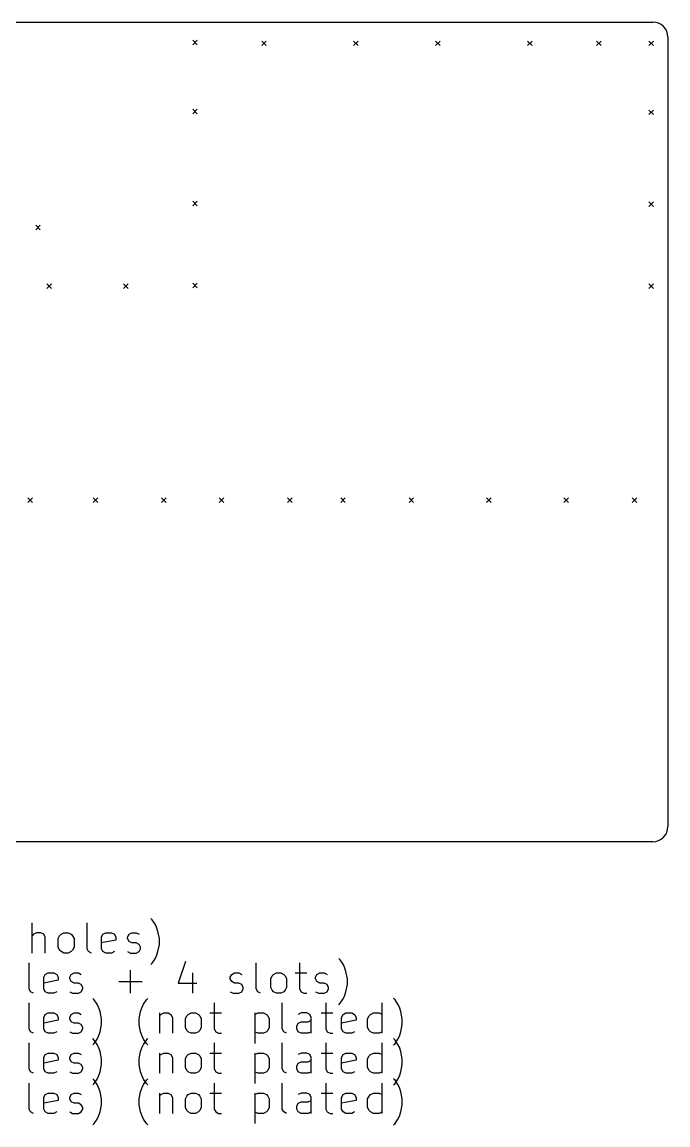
# Model space of a CAD drawing. Extents: x 173.4 to 261.1, y -140.6 to -67.9.
# Drawn here: x 218.5 to 261.1, y -140.6 to -67.9 of the extents above; entities that cross this region are included whole.
import ezdxf

# ---------------------------------------------------------------- set-up
doc = ezdxf.new("R2010")
doc.units = 0
doc.layers.add('BLACK', color=7, linetype='CONTINUOUS')

msp = doc.modelspace()

# ---------------------------------------------------------------- linework, layer by layer
at = {"layer": 'BLACK', "linetype": 'CONTINUOUS'}
for p, q in [((176.45, -67.925), (260.05, -67.925)), ((261.05, -68.925), (261.05, -120.925)), ((229.75, -69.125), (230.05, -69.425)), ((230.05, -69.125), (229.75, -69.425)), ((234.3, -69.175), (234.6, -69.475)), ((234.6, -69.175), (234.3, -69.475)), ((240.35, -69.175), (240.65, -69.475)), ((240.65, -69.175), (240.35, -69.475)), ((245.75, -69.175), (246.05, -69.475)), ((246.05, -69.175), (245.75, -69.475)), ((251.8, -69.175), (252.1, -69.475)), ((252.1, -69.175), (251.8, -69.475)), ((256.35, -69.175), (256.65, -69.475)), ((256.65, -69.175), (256.35, -69.475)), ((259.8, -69.175), (260.1, -69.475)), ((260.1, -69.175), (259.8, -69.475)), ((229.75, -73.675), (230.05, -73.975)), ((230.05, -73.675), (229.75, -73.975)), ((259.8, -73.725), (260.1, -74.025)), ((260.1, -73.725), (259.8, -74.025)), ((229.75, -79.725), (230.05, -80.025)), ((230.05, -79.725), (229.75, -80.025)), ((259.8, -79.775), (260.1, -80.075)), ((260.1, -79.775), (259.8, -80.075)), ((219.415, -81.3125), (219.715, -81.6125)), ((219.715, -81.3125), (219.415, -81.6125)), ((220.15, -85.175), (220.45, -85.475)), ((220.45, -85.175), (220.15, -85.475)), ((225.2, -85.175), (225.5, -85.475)), ((225.5, -85.175), (225.2, -85.475)), ((229.75, -85.125), (230.05, -85.425)), ((230.05, -85.125), (229.75, -85.425)), ((259.8, -85.175), (260.1, -85.475)), ((260.1, -85.175), (259.8, -85.475)), ((218.9, -99.275), (219.2, -99.575)), ((219.2, -99.275), (218.9, -99.575)), ((223.2, -99.275), (223.5, -99.575)), ((223.5, -99.275), (223.2, -99.575)), ((227.7, -99.275), (228, -99.575)), ((228, -99.275), (227.7, -99.575)), ((231.5, -99.275), (231.8, -99.575)), ((231.8, -99.275), (231.5, -99.575)), ((236, -99.275), (236.3, -99.575)), ((236.3, -99.275), (236, -99.575)), ((239.5, -99.275), (239.8, -99.575)), ((239.8, -99.275), (239.5, -99.575)), ((244, -99.275), (244.3, -99.575)), ((244.3, -99.275), (244, -99.575)), ((249.1, -99.275), (249.4, -99.575)), ((249.4, -99.275), (249.1, -99.575)), ((254.2, -99.275), (254.5, -99.575)), ((254.5, -99.275), (254.2, -99.575)), ((258.7, -99.275), (259, -99.575)), ((259, -99.275), (258.7, -99.575)), ((260.05, -121.925), (176.45, -121.925)), ((227.080392, -127.074361), (226.985154, -126.979123)), ((227.270868, -127.360076), (227.080392, -127.074361)), ((219.175629, -129.264838), (219.175629, -127.264838)), ((222.794677, -128.979123), (222.794677, -127.264838)), ((227.366106, -127.550552), (227.270868, -127.360076)), ((227.461344, -127.836266), (227.366106, -127.550552)), ((227.556582, -128.312457), (227.461344, -127.836266)), ((219.270867, -128.026742), (219.175629, -128.12198)), ((219.461343, -127.931504), (219.270867, -128.026742)), ((219.747058, -127.931504), (219.461343, -127.931504)), ((219.937534, -128.026742), (219.747058, -127.931504)), ((220.032772, -128.217219), (219.937534, -128.026742)), ((220.032772, -129.264838), (220.032772, -128.217219)), ((220.889915, -128.312457), (220.985153, -128.12198)), ((220.889915, -128.883885), (220.889915, -128.312457)), ((220.985153, -128.12198), (221.080391, -128.026742)), ((221.080391, -128.026742), (221.270867, -127.931504)), ((221.270867, -127.931504), (221.556582, -127.931504)), ((221.556582, -127.931504), (221.747058, -128.026742)), ((221.747058, -128.026742), (221.842296, -128.12198)), ((221.842296, -128.12198), (221.937534, -128.312457)), ((221.937534, -128.312457), (221.937534, -128.883885)), ((223.747058, -128.217219), (223.842296, -128.026742)), ((223.747058, -128.979123), (223.747058, -128.217219)), ((224.699439, -128.407695), (223.747058, -128.598171)), ((223.842296, -128.026742), (224.032772, -127.931504)), ((224.032772, -127.931504), (224.413725, -127.931504)), ((224.413725, -127.931504), (224.604201, -128.026742)), ((224.604201, -128.026742), (224.699439, -128.217219)), ((224.699439, -128.217219), (224.699439, -128.407695)), ((225.461344, -128.217219), (225.556582, -128.026742)), ((225.461344, -128.312457), (225.461344, -128.217219)), ((225.556582, -128.502933), (225.461344, -128.312457)), ((225.556582, -128.026742), (225.747058, -127.931504)), ((225.747058, -128.598171), (225.556582, -128.502933)), ((225.747058, -127.931504), (226.032772, -127.931504)), ((226.032772, -128.598171), (225.747058, -128.598171)), ((226.032772, -127.931504), (226.223249, -128.026742)), ((226.223249, -128.693409), (226.032772, -128.598171)), ((227.556582, -128.693409), (227.556582, -128.312457)), ((220.985153, -129.074361), (220.889915, -128.883885)), ((221.080391, -129.1696), (220.985153, -129.074361)), ((221.270867, -129.264838), (221.080391, -129.1696)), ((221.556582, -129.264838), (221.270867, -129.264838)), ((221.747058, -129.1696), (221.556582, -129.264838)), ((221.842296, -129.074361), (221.747058, -129.1696)), ((221.937534, -128.883885), (221.842296, -129.074361)), ((222.889915, -129.1696), (222.794677, -128.979123)), ((223.080391, -129.264838), (222.889915, -129.1696)), ((223.842296, -129.1696), (223.747058, -128.979123)), ((224.032772, -129.264838), (223.842296, -129.1696)), ((224.413725, -129.264838), (224.032772, -129.264838)), ((224.604201, -129.1696), (224.413725, -129.264838)), ((225.461344, -129.1696), (225.65182, -129.264838)), ((225.65182, -129.264838), (226.032772, -129.264838)), ((226.032772, -129.264838), (226.223249, -129.1696)), ((226.318487, -128.883885), (226.223249, -128.693409)), ((226.223249, -129.1696), (226.318487, -128.979123)), ((226.318487, -128.979123), (226.318487, -128.883885)), ((227.366106, -129.455314), (227.461344, -129.1696)), ((227.461344, -129.1696), (227.556582, -128.693409)), ((218.985153, -131.619123), (218.985153, -129.904838)), ((226.985154, -130.026742), (227.080392, -129.931504)), ((227.080392, -129.931504), (227.270868, -129.64579)), ((227.270868, -129.64579), (227.366106, -129.455314)), ((229.270868, -129.8096), (228.794678, -131.238171)), ((233.937536, -131.619123), (233.937536, -129.904838)), ((236.794679, -129.904838), (236.794679, -131.619123)), ((239.461346, -129.714361), (239.366108, -129.619123)), ((239.651822, -130.000076), (239.461346, -129.714361)), ((239.74706, -130.190552), (239.651822, -130.000076)), ((219.937534, -130.857219), (220.032772, -130.666742)), ((220.032772, -130.666742), (220.223248, -130.571504)), ((220.223248, -130.571504), (220.604201, -130.571504)), ((220.604201, -130.571504), (220.794677, -130.666742)), ((220.794677, -130.666742), (220.889915, -130.857219)), ((221.65182, -130.857219), (221.747058, -130.666742)), ((221.747058, -130.666742), (221.937534, -130.571504)), ((221.937534, -130.571504), (222.223248, -130.571504)), ((222.223248, -130.571504), (222.413725, -130.666742)), ((225.651821, -131.904838), (225.651821, -130.381028)), ((229.747059, -130.571504), (229.747059, -131.904838)), ((232.22325, -130.857219), (232.318488, -130.666742)), ((232.318488, -130.666742), (232.508964, -130.571504)), ((232.508964, -130.571504), (232.794678, -130.571504)), ((232.794678, -130.571504), (232.985155, -130.666742)), ((234.889917, -130.952457), (234.985155, -130.76198)), ((234.985155, -130.76198), (235.080393, -130.666742)), ((235.080393, -130.666742), (235.270869, -130.571504)), ((235.270869, -130.571504), (235.556584, -130.571504)), ((235.556584, -130.571504), (235.74706, -130.666742)), ((235.74706, -130.666742), (235.842298, -130.76198)), ((235.842298, -130.76198), (235.937536, -130.952457)), ((236.508965, -130.571504), (237.270869, -130.571504)), ((237.842298, -130.857219), (237.937536, -130.666742)), ((237.937536, -130.666742), (238.128012, -130.571504)), ((238.128012, -130.571504), (238.413726, -130.571504)), ((238.413726, -130.571504), (238.604203, -130.666742)), ((239.842298, -130.476266), (239.74706, -130.190552)), ((239.937536, -130.952457), (239.842298, -130.476266)), ((219.937534, -131.619123), (219.937534, -130.857219)), ((220.889915, -131.047695), (219.937534, -131.238171)), ((220.889915, -130.857219), (220.889915, -131.047695)), ((221.65182, -130.952457), (221.65182, -130.857219)), ((221.747058, -131.142933), (221.65182, -130.952457)), ((221.937534, -131.238171), (221.747058, -131.142933)), ((222.223248, -131.238171), (221.937534, -131.238171)), ((222.413725, -131.333409), (222.223248, -131.238171)), ((222.508963, -131.523885), (222.413725, -131.333409)), ((224.889916, -131.142933), (226.413726, -131.142933)), ((228.794678, -131.238171), (230.032773, -131.238171)), ((232.22325, -130.952457), (232.22325, -130.857219)), ((232.318488, -131.142933), (232.22325, -130.952457)), ((232.508964, -131.238171), (232.318488, -131.142933)), ((232.794678, -131.238171), (232.508964, -131.238171)), ((232.985155, -131.333409), (232.794678, -131.238171)), ((233.080393, -131.523885), (232.985155, -131.333409)), ((234.889917, -131.523885), (234.889917, -130.952457)), ((235.937536, -130.952457), (235.937536, -131.523885)), ((237.842298, -130.952457), (237.842298, -130.857219)), ((237.937536, -131.142933), (237.842298, -130.952457)), ((238.128012, -131.238171), (237.937536, -131.142933)), ((238.413726, -131.238171), (238.128012, -131.238171)), ((238.604203, -131.333409), (238.413726, -131.238171)), ((238.699441, -131.523885), (238.604203, -131.333409)), ((239.842298, -131.8096), (239.937536, -131.333409)), ((239.937536, -131.333409), (239.937536, -130.952457)), ((219.080391, -131.8096), (218.985153, -131.619123)), ((219.270867, -131.904838), (219.080391, -131.8096)), ((220.032772, -131.8096), (219.937534, -131.619123)), ((220.223248, -131.904838), (220.032772, -131.8096)), ((220.604201, -131.904838), (220.223248, -131.904838)), ((220.794677, -131.8096), (220.604201, -131.904838)), ((221.65182, -131.8096), (221.842296, -131.904838)), ((221.842296, -131.904838), (222.223248, -131.904838)), ((222.223248, -131.904838), (222.413725, -131.8096)), ((222.413725, -131.8096), (222.508963, -131.619123)), ((222.508963, -131.619123), (222.508963, -131.523885)), ((232.22325, -131.8096), (232.413726, -131.904838)), ((232.413726, -131.904838), (232.794678, -131.904838)), ((232.794678, -131.904838), (232.985155, -131.8096)), ((232.985155, -131.8096), (233.080393, -131.619123)), ((233.080393, -131.619123), (233.080393, -131.523885)), ((234.032774, -131.8096), (233.937536, -131.619123)), ((234.22325, -131.904838), (234.032774, -131.8096)), ((234.985155, -131.714361), (234.889917, -131.523885)), ((235.080393, -131.8096), (234.985155, -131.714361)), ((235.270869, -131.904838), (235.080393, -131.8096)), ((235.556584, -131.904838), (235.270869, -131.904838)), ((235.74706, -131.8096), (235.556584, -131.904838)), ((235.842298, -131.714361), (235.74706, -131.8096)), ((235.937536, -131.523885), (235.842298, -131.714361)), ((236.794679, -131.619123), (236.889917, -131.8096)), ((236.889917, -131.8096), (237.080393, -131.904838)), ((237.080393, -131.904838), (237.270869, -131.904838)), ((237.842298, -131.8096), (238.032774, -131.904838)), ((238.032774, -131.904838), (238.413726, -131.904838)), ((238.413726, -131.904838), (238.604203, -131.8096)), ((238.604203, -131.8096), (238.699441, -131.619123)), ((238.699441, -131.619123), (238.699441, -131.523885)), ((239.651822, -132.28579), (239.74706, -132.095314)), ((239.74706, -132.095314), (239.842298, -131.8096)), ((218.985153, -134.259123), (218.985153, -132.544838)), ((223.270868, -132.354361), (223.17563, -132.259123)), ((223.461344, -132.640076), (223.270868, -132.354361)), ((223.556582, -132.830552), (223.461344, -132.640076)), ((223.65182, -133.116266), (223.556582, -132.830552)), ((226.318487, -133.116266), (226.413725, -132.830552)), ((226.413725, -132.830552), (226.508963, -132.640076)), ((226.508963, -132.640076), (226.699439, -132.354361)), ((226.699439, -132.354361), (226.794678, -132.259123)), ((231.17563, -132.544838), (231.17563, -134.259123)), ((235.651821, -134.259123), (235.651821, -132.544838)), ((238.508964, -132.544838), (238.508964, -134.259123)), ((239.366108, -132.666742), (239.461346, -132.571504)), ((239.461346, -132.571504), (239.651822, -132.28579)), ((242.22325, -134.544838), (242.22325, -132.544838)), ((243.080393, -132.354361), (242.985155, -132.259123)), ((243.270869, -132.640076), (243.080393, -132.354361)), ((243.366107, -132.830552), (243.270869, -132.640076)), ((243.461345, -133.116266), (243.366107, -132.830552)), ((219.937534, -133.497219), (220.032772, -133.306742)), ((219.937534, -134.259123), (219.937534, -133.497219)), ((220.889915, -133.687695), (219.937534, -133.878171)), ((220.032772, -133.306742), (220.223248, -133.211504)), ((220.223248, -133.211504), (220.604201, -133.211504)), ((220.604201, -133.211504), (220.794677, -133.306742)), ((220.794677, -133.306742), (220.889915, -133.497219)), ((220.889915, -133.497219), (220.889915, -133.687695)), ((221.65182, -133.497219), (221.747058, -133.306742)), ((221.65182, -133.592457), (221.65182, -133.497219)), ((221.747058, -133.782933), (221.65182, -133.592457)), ((221.747058, -133.306742), (221.937534, -133.211504)), ((221.937534, -133.211504), (222.223248, -133.211504)), ((222.223248, -133.211504), (222.413725, -133.306742)), ((223.747058, -133.592457), (223.65182, -133.116266)), ((223.747058, -133.973409), (223.747058, -133.592457)), ((226.223249, -133.592457), (226.318487, -133.116266)), ((226.223249, -133.973409), (226.223249, -133.592457)), ((227.556582, -133.211504), (227.556582, -134.544838)), ((227.556582, -133.40198), (227.65182, -133.306742)), ((227.65182, -133.306742), (227.842296, -133.211504)), ((227.842296, -133.211504), (228.128011, -133.211504)), ((228.128011, -133.211504), (228.318487, -133.306742)), ((228.318487, -133.306742), (228.413725, -133.497219)), ((228.413725, -133.497219), (228.413725, -134.544838)), ((229.270868, -133.592457), (229.366106, -133.40198)), ((229.270868, -134.163885), (229.270868, -133.592457)), ((229.366106, -133.40198), (229.461344, -133.306742)), ((229.461344, -133.306742), (229.65182, -133.211504)), ((229.65182, -133.211504), (229.937535, -133.211504)), ((229.937535, -133.211504), (230.128011, -133.306742)), ((230.128011, -133.306742), (230.223249, -133.40198)), ((230.223249, -133.40198), (230.318487, -133.592457)), ((230.318487, -133.592457), (230.318487, -134.163885)), ((230.889916, -133.211504), (231.65182, -133.211504)), ((233.842297, -133.211504), (233.842297, -135.211504)), ((233.842297, -133.306742), (234.032773, -133.211504)), ((234.032773, -133.211504), (234.413726, -133.211504)), ((234.413726, -133.211504), (234.604202, -133.306742)), ((234.604202, -133.306742), (234.69944, -133.40198)), ((234.69944, -133.40198), (234.794678, -133.592457)), ((234.794678, -133.592457), (234.794678, -134.163885)), ((236.889916, -133.211504), (236.69944, -133.306742)), ((237.270869, -133.211504), (236.889916, -133.211504)), ((237.461345, -133.306742), (237.270869, -133.211504)), ((237.366107, -133.782933), (237.556583, -133.687695)), ((237.556583, -133.497219), (237.461345, -133.306742)), ((237.556583, -134.544838), (237.556583, -133.497219)), ((238.22325, -133.211504), (238.985154, -133.211504)), ((239.556583, -133.497219), (239.651821, -133.306742)), ((239.556583, -134.259123), (239.556583, -133.497219)), ((240.508964, -133.687695), (239.556583, -133.878171)), ((239.651821, -133.306742), (239.842297, -133.211504)), ((239.842297, -133.211504), (240.22325, -133.211504)), ((240.22325, -133.211504), (240.413726, -133.306742)), ((240.413726, -133.306742), (240.508964, -133.497219)), ((240.508964, -133.497219), (240.508964, -133.687695)), ((241.270869, -133.592457), (241.366107, -133.40198)), ((241.270869, -134.163885), (241.270869, -133.592457)), ((241.366107, -133.40198), (241.461345, -133.306742)), ((241.461345, -133.306742), (241.651821, -133.211504)), ((241.651821, -133.211504), (242.032774, -133.211504)), ((242.032774, -133.211504), (242.22325, -133.306742)), ((243.556583, -133.592457), (243.461345, -133.116266)), ((243.556583, -133.973409), (243.556583, -133.592457)), ((219.080391, -134.4496), (218.985153, -134.259123)), ((220.032772, -134.4496), (219.937534, -134.259123)), ((221.937534, -133.878171), (221.747058, -133.782933)), ((222.223248, -133.878171), (221.937534, -133.878171)), ((222.413725, -133.973409), (222.223248, -133.878171)), ((222.508963, -134.163885), (222.413725, -133.973409)), ((222.413725, -134.4496), (222.508963, -134.259123)), ((222.508963, -134.259123), (222.508963, -134.163885)), ((223.65182, -134.4496), (223.747058, -133.973409)), ((226.318487, -134.4496), (226.223249, -133.973409)), ((229.366106, -134.354361), (229.270868, -134.163885)), ((229.461344, -134.4496), (229.366106, -134.354361)), ((230.223249, -134.354361), (230.128011, -134.4496)), ((230.318487, -134.163885), (230.223249, -134.354361)), ((231.17563, -134.259123), (231.270868, -134.4496)), ((234.69944, -134.354361), (234.604202, -134.4496)), ((234.794678, -134.163885), (234.69944, -134.354361)), ((235.747059, -134.4496), (235.651821, -134.259123)), ((236.604202, -134.068647), (236.69944, -133.878171)), ((236.604202, -134.259123), (236.604202, -134.068647)), ((236.69944, -134.4496), (236.604202, -134.259123)), ((236.69944, -133.878171), (236.889916, -133.782933)), ((236.889916, -133.782933), (237.366107, -133.782933)), ((238.508964, -134.259123), (238.604202, -134.4496)), ((239.651821, -134.4496), (239.556583, -134.259123)), ((241.366107, -134.354361), (241.270869, -134.163885)), ((241.461345, -134.4496), (241.366107, -134.354361)), ((243.461345, -134.4496), (243.556583, -133.973409)), ((219.270867, -134.544838), (219.080391, -134.4496)), ((220.223248, -134.544838), (220.032772, -134.4496)), ((220.604201, -134.544838), (220.223248, -134.544838)), ((220.794677, -134.4496), (220.604201, -134.544838)), ((221.65182, -134.4496), (221.842296, -134.544838)), ((221.842296, -134.544838), (222.223248, -134.544838)), ((222.223248, -134.544838), (222.413725, -134.4496)), ((223.270868, -134.994361), (223.17563, -134.899123)), ((223.270868, -135.211504), (223.461344, -134.92579)), ((223.461344, -135.280076), (223.270868, -134.994361)), ((223.461344, -134.92579), (223.556582, -134.735314)), ((223.556582, -134.735314), (223.65182, -134.4496)), ((226.413725, -134.735314), (226.318487, -134.4496)), ((226.508963, -134.92579), (226.413725, -134.735314)), ((226.699439, -135.211504), (226.508963, -134.92579)), ((226.508963, -135.280076), (226.699439, -134.994361)), ((226.699439, -134.994361), (226.794678, -134.899123)), ((229.65182, -134.544838), (229.461344, -134.4496)), ((229.937535, -134.544838), (229.65182, -134.544838)), ((230.128011, -134.4496), (229.937535, -134.544838)), ((231.270868, -134.4496), (231.461344, -134.544838)), ((231.461344, -134.544838), (231.65182, -134.544838)), ((234.032773, -134.544838), (233.842297, -134.4496)), ((234.413726, -134.544838), (234.032773, -134.544838)), ((234.604202, -134.4496), (234.413726, -134.544838)), ((235.937535, -134.544838), (235.747059, -134.4496)), ((236.889916, -134.544838), (236.69944, -134.4496)), ((237.366107, -134.544838), (236.889916, -134.544838)), ((237.556583, -134.4496), (237.366107, -134.544838)), ((238.604202, -134.4496), (238.794678, -134.544838)), ((238.794678, -134.544838), (238.985154, -134.544838)), ((239.842297, -134.544838), (239.651821, -134.4496)), ((240.22325, -134.544838), (239.842297, -134.544838)), ((240.413726, -134.4496), (240.22325, -134.544838)), ((241.651821, -134.544838), (241.461345, -134.4496)), ((242.032774, -134.544838), (241.651821, -134.544838)), ((242.22325, -134.4496), (242.032774, -134.544838)), ((243.080393, -134.994361), (242.985155, -134.899123)), ((243.080393, -135.211504), (243.270869, -134.92579)), ((243.270869, -135.280076), (243.080393, -134.994361)), ((243.270869, -134.92579), (243.366107, -134.735314)), ((243.366107, -134.735314), (243.461345, -134.4496)), ((218.985153, -136.899123), (218.985153, -135.184838)), ((220.032772, -135.946742), (220.223248, -135.851504)), ((220.223248, -135.851504), (220.604201, -135.851504)), ((220.604201, -135.851504), (220.794677, -135.946742)), ((221.747058, -135.946742), (221.937534, -135.851504)), ((221.937534, -135.851504), (222.223248, -135.851504)), ((222.223248, -135.851504), (222.413725, -135.946742)), ((223.17563, -135.306742), (223.270868, -135.211504)), ((223.556582, -135.470552), (223.461344, -135.280076)), ((223.65182, -135.756266), (223.556582, -135.470552)), ((223.747058, -136.232457), (223.65182, -135.756266)), ((226.223249, -136.232457), (226.318487, -135.756266)), ((226.318487, -135.756266), (226.413725, -135.470552)), ((226.413725, -135.470552), (226.508963, -135.280076)), ((226.794678, -135.306742), (226.699439, -135.211504)), ((227.556582, -135.851504), (227.556582, -137.184838)), ((227.65182, -135.946742), (227.842296, -135.851504)), ((227.842296, -135.851504), (228.128011, -135.851504)), ((228.128011, -135.851504), (228.318487, -135.946742)), ((229.461344, -135.946742), (229.65182, -135.851504)), ((229.65182, -135.851504), (229.937535, -135.851504)), ((229.937535, -135.851504), (230.128011, -135.946742)), ((230.889916, -135.851504), (231.65182, -135.851504)), ((231.17563, -135.184838), (231.17563, -136.899123)), ((233.842297, -135.851504), (233.842297, -137.851504)), ((233.842297, -135.946742), (234.032773, -135.851504)), ((234.032773, -135.851504), (234.413726, -135.851504)), ((234.413726, -135.851504), (234.604202, -135.946742)), ((235.651821, -136.899123), (235.651821, -135.184838)), ((236.889916, -135.851504), (236.69944, -135.946742)), ((237.270869, -135.851504), (236.889916, -135.851504)), ((237.461345, -135.946742), (237.270869, -135.851504)), ((238.22325, -135.851504), (238.985154, -135.851504)), ((238.508964, -135.184838), (238.508964, -136.899123)), ((239.651821, -135.946742), (239.842297, -135.851504)), ((239.842297, -135.851504), (240.22325, -135.851504)), ((240.22325, -135.851504), (240.413726, -135.946742)), ((241.461345, -135.946742), (241.651821, -135.851504)), ((241.651821, -135.851504), (242.032774, -135.851504)), ((242.032774, -135.851504), (242.22325, -135.946742)), ((242.22325, -137.184838), (242.22325, -135.184838)), ((242.985155, -135.306742), (243.080393, -135.211504)), ((243.366107, -135.470552), (243.270869, -135.280076)), ((243.461345, -135.756266), (243.366107, -135.470552)), ((243.556583, -136.232457), (243.461345, -135.756266)), ((219.937534, -136.137219), (220.032772, -135.946742)), ((219.937534, -136.899123), (219.937534, -136.137219)), ((220.889915, -136.327695), (219.937534, -136.518171)), ((220.794677, -135.946742), (220.889915, -136.137219)), ((220.889915, -136.137219), (220.889915, -136.327695)), ((221.65182, -136.137219), (221.747058, -135.946742)), ((221.65182, -136.232457), (221.65182, -136.137219)), ((221.747058, -136.422933), (221.65182, -136.232457)), ((221.937534, -136.518171), (221.747058, -136.422933)), ((222.223248, -136.518171), (221.937534, -136.518171)), ((222.413725, -136.613409), (222.223248, -136.518171)), ((223.747058, -136.613409), (223.747058, -136.232457)), ((226.223249, -136.613409), (226.223249, -136.232457)), ((227.556582, -136.04198), (227.65182, -135.946742)), ((228.318487, -135.946742), (228.413725, -136.137219)), ((228.413725, -136.137219), (228.413725, -137.184838)), ((229.270868, -136.232457), (229.366106, -136.04198)), ((229.270868, -136.803885), (229.270868, -136.232457)), ((229.366106, -136.04198), (229.461344, -135.946742)), ((230.128011, -135.946742), (230.223249, -136.04198)), ((230.223249, -136.04198), (230.318487, -136.232457)), ((230.318487, -136.232457), (230.318487, -136.803885)), ((234.604202, -135.946742), (234.69944, -136.04198)), ((234.69944, -136.04198), (234.794678, -136.232457)), ((234.794678, -136.232457), (234.794678, -136.803885)), ((236.604202, -136.708647), (236.69944, -136.518171)), ((236.69944, -136.518171), (236.889916, -136.422933)), ((236.889916, -136.422933), (237.366107, -136.422933)), ((237.366107, -136.422933), (237.556583, -136.327695)), ((237.556583, -136.137219), (237.461345, -135.946742)), ((237.556583, -137.184838), (237.556583, -136.137219)), ((239.556583, -136.137219), (239.651821, -135.946742)), ((239.556583, -136.899123), (239.556583, -136.137219)), ((240.508964, -136.327695), (239.556583, -136.518171)), ((240.413726, -135.946742), (240.508964, -136.137219)), ((240.508964, -136.137219), (240.508964, -136.327695)), ((241.270869, -136.232457), (241.366107, -136.04198)), ((241.270869, -136.803885), (241.270869, -136.232457)), ((241.366107, -136.04198), (241.461345, -135.946742)), ((243.556583, -136.613409), (243.556583, -136.232457)), ((219.080391, -137.0896), (218.985153, -136.899123)), ((219.270867, -137.184838), (219.080391, -137.0896)), ((220.032772, -137.0896), (219.937534, -136.899123)), ((220.223248, -137.184838), (220.032772, -137.0896)), ((220.604201, -137.184838), (220.223248, -137.184838)), ((220.794677, -137.0896), (220.604201, -137.184838)), ((221.65182, -137.0896), (221.842296, -137.184838)), ((221.842296, -137.184838), (222.223248, -137.184838)), ((222.223248, -137.184838), (222.413725, -137.0896)), ((222.508963, -136.803885), (222.413725, -136.613409)), ((222.413725, -137.0896), (222.508963, -136.899123)), ((222.508963, -136.899123), (222.508963, -136.803885)), ((223.556582, -137.375314), (223.65182, -137.0896)), ((223.65182, -137.0896), (223.747058, -136.613409)), ((226.318487, -137.0896), (226.223249, -136.613409)), ((226.413725, -137.375314), (226.318487, -137.0896)), ((229.366106, -136.994361), (229.270868, -136.803885)), ((229.461344, -137.0896), (229.366106, -136.994361)), ((229.65182, -137.184838), (229.461344, -137.0896)), ((229.937535, -137.184838), (229.65182, -137.184838)), ((230.128011, -137.0896), (229.937535, -137.184838)), ((230.223249, -136.994361), (230.128011, -137.0896)), ((230.318487, -136.803885), (230.223249, -136.994361)), ((231.17563, -136.899123), (231.270868, -137.0896)), ((231.270868, -137.0896), (231.461344, -137.184838)), ((231.461344, -137.184838), (231.65182, -137.184838)), ((234.032773, -137.184838), (233.842297, -137.0896)), ((234.413726, -137.184838), (234.032773, -137.184838)), ((234.604202, -137.0896), (234.413726, -137.184838)), ((234.69944, -136.994361), (234.604202, -137.0896)), ((234.794678, -136.803885), (234.69944, -136.994361)), ((235.747059, -137.0896), (235.651821, -136.899123)), ((235.937535, -137.184838), (235.747059, -137.0896)), ((236.604202, -136.899123), (236.604202, -136.708647)), ((236.69944, -137.0896), (236.604202, -136.899123)), ((236.889916, -137.184838), (236.69944, -137.0896)), ((237.366107, -137.184838), (236.889916, -137.184838)), ((237.556583, -137.0896), (237.366107, -137.184838)), ((238.508964, -136.899123), (238.604202, -137.0896)), ((238.604202, -137.0896), (238.794678, -137.184838)), ((238.794678, -137.184838), (238.985154, -137.184838)), ((239.651821, -137.0896), (239.556583, -136.899123)), ((239.842297, -137.184838), (239.651821, -137.0896)), ((240.22325, -137.184838), (239.842297, -137.184838)), ((240.413726, -137.0896), (240.22325, -137.184838)), ((241.366107, -136.994361), (241.270869, -136.803885)), ((241.461345, -137.0896), (241.366107, -136.994361)), ((241.651821, -137.184838), (241.461345, -137.0896)), ((242.032774, -137.184838), (241.651821, -137.184838)), ((242.22325, -137.0896), (242.032774, -137.184838)), ((243.366107, -137.375314), (243.461345, -137.0896)), ((243.461345, -137.0896), (243.556583, -136.613409)), ((218.985153, -139.539123), (218.985153, -137.824838)), ((223.270868, -137.634361), (223.17563, -137.539123)), ((223.17563, -137.946742), (223.270868, -137.851504)), ((223.270868, -137.851504), (223.461344, -137.56579)), ((223.461344, -137.920076), (223.270868, -137.634361)), ((223.461344, -137.56579), (223.556582, -137.375314)), ((223.556582, -138.110552), (223.461344, -137.920076)), ((226.508963, -137.56579), (226.413725, -137.375314)), ((226.413725, -138.110552), (226.508963, -137.920076)), ((226.699439, -137.851504), (226.508963, -137.56579)), ((226.508963, -137.920076), (226.699439, -137.634361)), ((226.699439, -137.634361), (226.794678, -137.539123)), ((226.794678, -137.946742), (226.699439, -137.851504)), ((231.17563, -137.824838), (231.17563, -139.539123)), ((235.651821, -139.539123), (235.651821, -137.824838)), ((238.508964, -137.824838), (238.508964, -139.539123)), ((242.22325, -139.824838), (242.22325, -137.824838)), ((243.080393, -137.634361), (242.985155, -137.539123)), ((242.985155, -137.946742), (243.080393, -137.851504)), ((243.080393, -137.851504), (243.270869, -137.56579)), ((243.270869, -137.920076), (243.080393, -137.634361)), ((243.270869, -137.56579), (243.366107, -137.375314)), ((243.366107, -138.110552), (243.270869, -137.920076)), ((219.937534, -138.777219), (220.032772, -138.586742)), ((219.937534, -139.539123), (219.937534, -138.777219)), ((220.032772, -138.586742), (220.223248, -138.491504)), ((220.223248, -138.491504), (220.604201, -138.491504)), ((220.604201, -138.491504), (220.794677, -138.586742)), ((220.794677, -138.586742), (220.889915, -138.777219)), ((220.889915, -138.777219), (220.889915, -138.967695)), ((221.65182, -138.777219), (221.747058, -138.586742)), ((221.65182, -138.872457), (221.65182, -138.777219)), ((221.747058, -138.586742), (221.937534, -138.491504)), ((221.937534, -138.491504), (222.223248, -138.491504)), ((222.223248, -138.491504), (222.413725, -138.586742)), ((223.65182, -138.396266), (223.556582, -138.110552)), ((223.747058, -138.872457), (223.65182, -138.396266)), ((226.223249, -138.872457), (226.318487, -138.396266)), ((226.318487, -138.396266), (226.413725, -138.110552)), ((227.556582, -138.491504), (227.556582, -139.824838)), ((227.556582, -138.68198), (227.65182, -138.586742)), ((227.65182, -138.586742), (227.842296, -138.491504)), ((227.842296, -138.491504), (228.128011, -138.491504)), ((228.128011, -138.491504), (228.318487, -138.586742)), ((228.318487, -138.586742), (228.413725, -138.777219)), ((228.413725, -138.777219), (228.413725, -139.824838)), ((229.270868, -138.872457), (229.366106, -138.68198)), ((229.366106, -138.68198), (229.461344, -138.586742)), ((229.461344, -138.586742), (229.65182, -138.491504)), ((229.65182, -138.491504), (229.937535, -138.491504)), ((229.937535, -138.491504), (230.128011, -138.586742)), ((230.128011, -138.586742), (230.223249, -138.68198)), ((230.223249, -138.68198), (230.318487, -138.872457)), ((230.889916, -138.491504), (231.65182, -138.491504)), ((233.842297, -138.491504), (233.842297, -140.491504)), ((233.842297, -138.586742), (234.032773, -138.491504)), ((234.032773, -138.491504), (234.413726, -138.491504)), ((234.413726, -138.491504), (234.604202, -138.586742)), ((234.604202, -138.586742), (234.69944, -138.68198)), ((234.69944, -138.68198), (234.794678, -138.872457)), ((236.889916, -138.491504), (236.69944, -138.586742)), ((237.270869, -138.491504), (236.889916, -138.491504)), ((237.461345, -138.586742), (237.270869, -138.491504)), ((237.556583, -138.777219), (237.461345, -138.586742)), ((237.556583, -139.824838), (237.556583, -138.777219)), ((238.22325, -138.491504), (238.985154, -138.491504)), ((239.556583, -138.777219), (239.651821, -138.586742)), ((239.556583, -139.539123), (239.556583, -138.777219)), ((239.651821, -138.586742), (239.842297, -138.491504)), ((239.842297, -138.491504), (240.22325, -138.491504)), ((240.22325, -138.491504), (240.413726, -138.586742)), ((240.413726, -138.586742), (240.508964, -138.777219)), ((240.508964, -138.777219), (240.508964, -138.967695)), ((241.270869, -138.872457), (241.366107, -138.68198)), ((241.366107, -138.68198), (241.461345, -138.586742)), ((241.461345, -138.586742), (241.651821, -138.491504)), ((241.651821, -138.491504), (242.032774, -138.491504)), ((242.032774, -138.491504), (242.22325, -138.586742)), ((243.461345, -138.396266), (243.366107, -138.110552)), ((243.556583, -138.872457), (243.461345, -138.396266)), ((220.889915, -138.967695), (219.937534, -139.158171)), ((221.747058, -139.062933), (221.65182, -138.872457)), ((221.937534, -139.158171), (221.747058, -139.062933)), ((222.223248, -139.158171), (221.937534, -139.158171)), ((222.413725, -139.253409), (222.223248, -139.158171)), ((222.508963, -139.443885), (222.413725, -139.253409)), ((222.508963, -139.539123), (222.508963, -139.443885)), ((223.65182, -139.7296), (223.747058, -139.253409)), ((223.747058, -139.253409), (223.747058, -138.872457)), ((226.223249, -139.253409), (226.223249, -138.872457)), ((226.318487, -139.7296), (226.223249, -139.253409)), ((229.270868, -139.443885), (229.270868, -138.872457)), ((229.366106, -139.634361), (229.270868, -139.443885)), ((230.318487, -139.443885), (230.223249, -139.634361)), ((230.318487, -138.872457), (230.318487, -139.443885)), ((234.794678, -139.443885), (234.69944, -139.634361)), ((234.794678, -138.872457), (234.794678, -139.443885)), ((236.604202, -139.348647), (236.69944, -139.158171)), ((236.604202, -139.539123), (236.604202, -139.348647)), ((236.69944, -139.158171), (236.889916, -139.062933)), ((236.889916, -139.062933), (237.366107, -139.062933)), ((237.366107, -139.062933), (237.556583, -138.967695)), ((240.508964, -138.967695), (239.556583, -139.158171)), ((241.270869, -139.443885), (241.270869, -138.872457)), ((241.366107, -139.634361), (241.270869, -139.443885)), ((243.461345, -139.7296), (243.556583, -139.253409)), ((243.556583, -139.253409), (243.556583, -138.872457)), ((219.080391, -139.7296), (218.985153, -139.539123)), ((219.270867, -139.824838), (219.080391, -139.7296)), ((220.032772, -139.7296), (219.937534, -139.539123)), ((220.223248, -139.824838), (220.032772, -139.7296)), ((220.604201, -139.824838), (220.223248, -139.824838)), ((220.794677, -139.7296), (220.604201, -139.824838)), ((221.65182, -139.7296), (221.842296, -139.824838)), ((221.842296, -139.824838), (222.223248, -139.824838)), ((222.223248, -139.824838), (222.413725, -139.7296)), ((222.413725, -139.7296), (222.508963, -139.539123)), ((223.270868, -140.491504), (223.461344, -140.20579)), ((223.461344, -140.20579), (223.556582, -140.015314)), ((223.556582, -140.015314), (223.65182, -139.7296)), ((226.413725, -140.015314), (226.318487, -139.7296)), ((226.508963, -140.20579), (226.413725, -140.015314)), ((226.699439, -140.491504), (226.508963, -140.20579)), ((229.461344, -139.7296), (229.366106, -139.634361)), ((229.65182, -139.824838), (229.461344, -139.7296)), ((229.937535, -139.824838), (229.65182, -139.824838)), ((230.128011, -139.7296), (229.937535, -139.824838)), ((230.223249, -139.634361), (230.128011, -139.7296)), ((231.17563, -139.539123), (231.270868, -139.7296)), ((231.270868, -139.7296), (231.461344, -139.824838)), ((231.461344, -139.824838), (231.65182, -139.824838)), ((234.032773, -139.824838), (233.842297, -139.7296)), ((234.413726, -139.824838), (234.032773, -139.824838)), ((234.604202, -139.7296), (234.413726, -139.824838)), ((234.69944, -139.634361), (234.604202, -139.7296)), ((235.747059, -139.7296), (235.651821, -139.539123)), ((235.937535, -139.824838), (235.747059, -139.7296)), ((236.69944, -139.7296), (236.604202, -139.539123)), ((236.889916, -139.824838), (236.69944, -139.7296)), ((237.366107, -139.824838), (236.889916, -139.824838)), ((237.556583, -139.7296), (237.366107, -139.824838)), ((238.508964, -139.539123), (238.604202, -139.7296)), ((238.604202, -139.7296), (238.794678, -139.824838)), ((238.794678, -139.824838), (238.985154, -139.824838)), ((239.651821, -139.7296), (239.556583, -139.539123)), ((239.842297, -139.824838), (239.651821, -139.7296)), ((240.22325, -139.824838), (239.842297, -139.824838)), ((240.413726, -139.7296), (240.22325, -139.824838)), ((241.461345, -139.7296), (241.366107, -139.634361)), ((241.651821, -139.824838), (241.461345, -139.7296)), ((242.032774, -139.824838), (241.651821, -139.824838)), ((242.22325, -139.7296), (242.032774, -139.824838)), ((243.080393, -140.491504), (243.270869, -140.20579)), ((243.270869, -140.20579), (243.366107, -140.015314)), ((243.366107, -140.015314), (243.461345, -139.7296)), ((223.17563, -140.586742), (223.270868, -140.491504)), ((226.794678, -140.586742), (226.699439, -140.491504)), ((242.985155, -140.586742), (243.080393, -140.491504))]:
    msp.add_line(p, q, dxfattribs=at)
at = {"layer": 'BLACK'}
for centre, start, end in [((260.05, -68.925), 0, 90), ((260.05, -120.925), -90, 0)]:
    msp.add_arc(centre, 1, start, end, dxfattribs=at)

doc.saveas('drawing.dxf')
